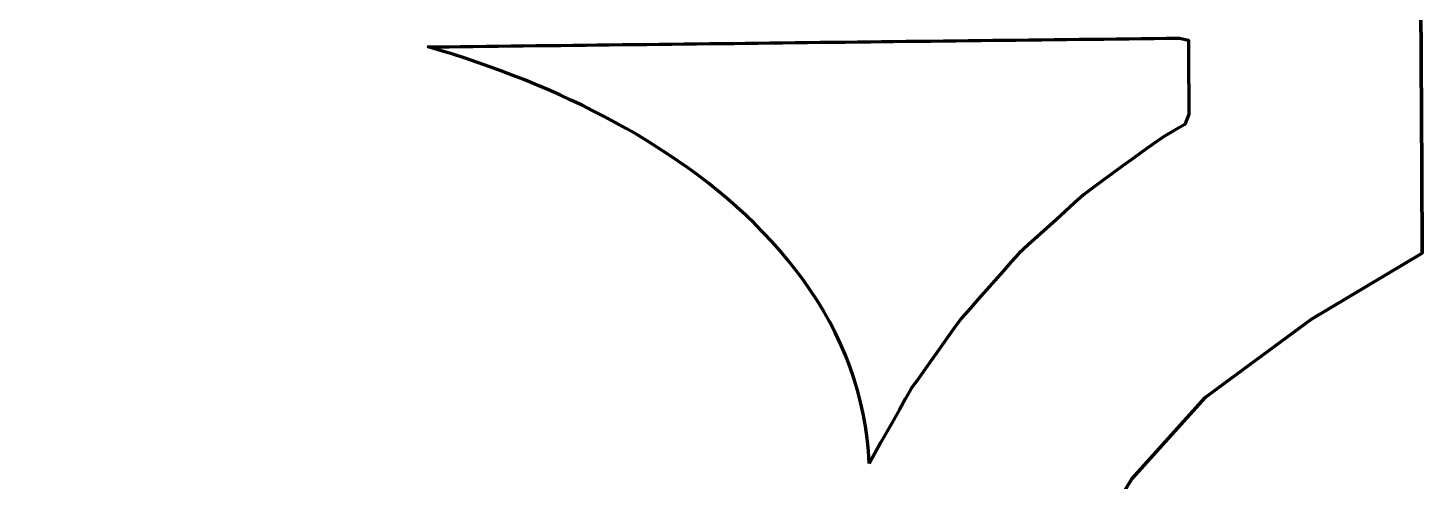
# Model space of a CAD drawing. Header units: millimetres. Extents: x -909 to -680, y 276 to 431.
# Drawn here: x -857.02 to -839.92, y 409.98 to 415.54 of the extents above; entities that cross this region are included whole.
import ezdxf

# ---------------------------------------------------------------- set-up
doc = ezdxf.new("R2010")
doc.units = ezdxf.units.MM
doc.header["$MEASUREMENT"] = 0
doc.layers.add('Camada 1', color=7, linetype='Continuous')

msp = doc.modelspace()

# ---------------------------------------------------------------- linework, layer by layer
at = {"layer": 'Camada 1', "lineweight": 100}
for points, knots in [([(-860.0882, 418.241), (-860.0882, 418.241), (-860.0882, 418.2694), (-860.0882, 418.2694), (-860.0882, 418.2694), (-860.0882, 418.2694), (-860.0882, 421.0889), (-860.0882, 421.0889), (-860.0882, 421.0889), (-860.0882, 421.0889), (-860.0882, 418.2694), (-860.0882, 418.2694), (-860.0882, 418.2694), (-860.0882, 418.2694), (-841.1801, 418.2854), (-841.1801, 418.2854), (-841.1801, 418.2854), (-841.1801, 418.2854), (-839.9525, 417.8602), (-839.9525, 417.8602), (-839.9525, 417.8602), (-839.9525, 417.8602), (-839.9459, 416.502), (-839.9459, 416.502), (-839.9459, 416.502), (-839.9459, 416.502), (-839.9369, 415.1446), (-839.9369, 415.1446), (-839.9369, 415.1446), (-839.9369, 415.1446), (-839.928, 413.7865), (-839.928, 413.7865), (-839.928, 413.7865), (-839.928, 413.7865), (-839.925, 412.7791), (-839.925, 412.7791), (-839.925, 412.7791), (-839.925, 412.7791), (-841.2794, 411.9704), (-841.2794, 411.9704), (-841.2794, 411.9704), (-841.2794, 411.9704), (-842.5832, 411.0109), (-842.5832, 411.0109), (-842.5832, 411.0109), (-842.5832, 411.0109), (-843.4858, 410.0106), (-843.4858, 410.0106), (-843.4858, 410.0106), (-843.4858, 410.0106), (-844.1761, 408.8761), (-844.1761, 408.8761), (-844.1761, 408.8761), (-844.1761, 408.8761), (-844.6762, 407.6137), (-844.6762, 407.6137), (-844.6762, 407.6137), (-844.6762, 407.6137), (-845.0014, 406.2925), (-845.0014, 406.2925), (-845.0014, 406.2925), (-845.0014, 406.2925), (-845.1942, 404.9511), (-845.1942, 404.9511), (-845.1942, 404.9511), (-845.1942, 404.9511), (-845.3015, 403.588), (-845.3015, 403.588), (-845.3015, 403.588), (-845.3015, 403.588), (-845.3623, 402.2187), (-845.3623, 402.2187), (-845.3623, 402.2187), (-845.3623, 402.2187), (-845.4162, 400.8738), (-845.4162, 400.8738), (-845.4162, 400.8738), (-845.4162, 400.8738), (-845.5121, 399.4846), (-845.5121, 399.4846), (-845.5121, 399.4846), (-845.5121, 399.4846), (-845.6973, 398.1667), (-845.6973, 398.1667), (-845.6973, 398.1667), (-845.6973, 398.1667), (-846.0697, 396.8343), (-846.0697, 396.8343), (-846.0697, 396.8343), (-846.0697, 396.8343), (-846.6954, 395.6629), (-846.6954, 395.6629), (-846.6954, 395.6629), (-846.6954, 395.6629), (-847.6245, 394.7298), (-847.6245, 394.7298), (-847.6245, 394.7298), (-847.6245, 394.7298), (-849.2903, 393.9377), (-849.2903, 393.9377), (-849.2903, 393.9377), (-849.2903, 393.9377), (-849.789, 393.813), (-849.789, 393.813), (-849.789, 393.813), (-849.789, 393.813), (-848.141, 393.2239), (-848.141, 393.2239), (-848.141, 393.2239), (-848.141, 393.2239), (-847.0129, 392.351), (-847.0129, 392.351), (-847.0129, 392.351), (-847.0129, 392.351), (-846.2689, 391.2508), (-846.2689, 391.2508), (-846.2689, 391.2508), (-846.2689, 391.2508), (-845.8168, 389.9919), (-845.8168, 389.9919), (-845.8168, 389.9919), (-845.8168, 389.9919), (-845.5673, 388.638), (-845.5673, 388.638), (-845.5673, 388.638), (-845.5673, 388.638), (-845.4459, 387.2968), (-845.4459, 387.2968), (-845.4459, 387.2968), (-845.4459, 387.2968), (-845.3812, 385.9144), (-845.3812, 385.9144), (-845.3812, 385.9144), (-845.3812, 385.9144), (-845.328, 384.5615), (-845.328, 384.5615), (-845.328, 384.5615), (-845.328, 384.5615), (-845.2432, 383.1981), (-845.2432, 383.1981), (-845.2432, 383.1981), (-845.2432, 383.1981), (-845.0869, 381.8383), (-845.0869, 381.8383), (-845.0869, 381.8383), (-845.0869, 381.8383), (-844.8192, 380.5132), (-844.8192, 380.5132), (-844.8192, 380.5132), (-844.8192, 380.5132), (-844.392, 379.2266), (-844.392, 379.2266), (-844.392, 379.2266), (-844.392, 379.2266), (-843.7641, 378.019), (-843.7641, 378.019), (-843.7641, 378.019), (-843.7641, 378.019), (-842.9571, 376.9843), (-842.9571, 376.9843), (-842.9571, 376.9843), (-842.9571, 376.9843), (-841.94, 376.09), (-841.94, 376.09), (-841.94, 376.09), (-841.94, 376.09), (-840.1654, 375.094), (-840.1654, 375.094), (-840.1654, 375.094), (-840.1654, 375.094), (-839.9263, 374.2965), (-839.9263, 374.2965), (-839.9263, 374.2965), (-839.9263, 374.2965), (-839.9335, 372.9378), (-839.9335, 372.9378), (-839.9335, 372.9378), (-839.9335, 372.9378), (-839.9433, 371.5802), (-839.9433, 371.5802), (-839.9433, 371.5802), (-839.9433, 371.5802), (-839.951, 370.223), (-839.951, 370.223), (-839.951, 370.223), (-839.951, 370.223), (-840.1398, 369.33), (-840.1398, 369.33), (-840.1398, 369.33), (-840.1398, 369.33), (-841.9659, 369.3487), (-841.9659, 369.3487), (-841.9659, 369.3487), (-841.9659, 369.3487), (-843.3238, 369.3598), (-843.3238, 369.3598), (-843.3238, 369.3598), (-843.3238, 369.3598), (-844.6808, 369.3693), (-844.6808, 369.3693), (-844.6808, 369.3693), (-844.6808, 369.3693), (-846.0381, 369.3765), (-846.0381, 369.3765), (-846.0381, 369.3765), (-846.0381, 369.3765), (-847.3952, 369.3818), (-847.3952, 369.3818), (-847.3952, 369.3818), (-847.3952, 369.3818), (-848.7522, 369.3857), (-848.7522, 369.3857), (-848.7522, 369.3857), (-848.7522, 369.3857), (-850.1096, 369.3875), (-850.1096, 369.3875), (-850.1096, 369.3875), (-850.1096, 369.3875), (-851.4669, 369.3884), (-851.4669, 369.3884), (-851.4669, 369.3884), (-851.4669, 369.3884), (-852.8242, 369.3875), (-852.8242, 369.3875), (-852.8242, 369.3875), (-852.8242, 369.3875), (-854.1814, 369.3852), (-854.1814, 369.3852), (-854.1814, 369.3852), (-854.1814, 369.3852), (-855.5386, 369.3822), (-855.5386, 369.3822), (-855.5386, 369.3822), (-855.5386, 369.3822), (-856.8956, 369.378), (-856.8956, 369.378), (-856.8956, 369.378), (-856.8956, 369.378), (-858.2531, 369.3731), (-858.2531, 369.3731), (-858.2531, 369.3731), (-858.2531, 369.3731), (-860.0882, 369.3646), (-860.0882, 369.3646), (-860.0882, 369.3646), (-860.0882, 369.3646), (-860.0882, 369.3236), (-860.0882, 369.3236), (-860.0882, 369.3236), (-860.0882, 369.3236), (-860.0882, 368.4267), (-860.0882, 368.4267), (-860.0882, 368.4267), (-860.0882, 368.4267), (-860.0882, 366.5472), (-860.0882, 366.5472), (-860.0882, 366.5472), (-860.0882, 366.5472), (-862.2526, 366.5472), (-862.2526, 366.5472), (-862.2526, 366.5472), (-862.2526, 366.5472), (-863.6302, 366.5472), (-863.6302, 366.5472), (-863.6302, 366.5472), (-863.6302, 366.5472), (-865.0127, 366.5472), (-865.0127, 366.5472), (-865.0127, 366.5472), (-865.0127, 366.5472), (-866.3732, 366.5472), (-866.3732, 366.5472), (-866.3732, 366.5472), (-866.3732, 366.5472), (-867.7328, 366.5472), (-867.7328, 366.5472), (-867.7328, 366.5472), (-867.7328, 366.5472), (-869.5874, 366.5472), (-869.5874, 366.5472), (-869.5874, 366.5472), (-869.5874, 366.5472), (-867.7328, 366.5472), (-867.7328, 366.5472), (-867.7328, 366.5472), (-867.7328, 366.5472), (-866.3732, 366.5472), (-866.3732, 366.5472), (-866.3732, 366.5472), (-866.3732, 366.5472), (-865.0127, 366.5472), (-865.0127, 366.5472), (-865.0127, 366.5472), (-865.0127, 366.5472), (-863.6302, 366.5472), (-863.6302, 366.5472), (-863.6302, 366.5472), (-863.6302, 366.5472), (-862.2526, 366.5472), (-862.2526, 366.5472), (-862.2526, 366.5472), (-862.2526, 366.5472), (-860.0882, 366.5472), (-860.0882, 366.5472), (-860.0882, 366.5472), (-860.0882, 366.5472), (-860.0882, 368.4267), (-860.0882, 368.4267), (-860.0882, 368.4267), (-860.0882, 368.4267), (-860.0882, 369.3236), (-860.0882, 369.3236), (-860.0882, 369.3236), (-860.0882, 369.3236), (-860.0882, 369.3646), (-860.0882, 369.3646), (-860.0882, 369.3646), (-860.0882, 369.3646), (-858.2531, 369.3731), (-858.2531, 369.3731), (-858.2531, 369.3731), (-858.2531, 369.3731), (-856.8956, 369.378), (-856.8956, 369.378), (-856.8956, 369.378), (-856.8956, 369.378), (-855.5386, 369.3822), (-855.5386, 369.3822), (-855.5386, 369.3822), (-855.5386, 369.3822), (-854.1814, 369.3852), (-854.1814, 369.3852), (-854.1814, 369.3852), (-854.1814, 369.3852), (-852.8242, 369.3875), (-852.8242, 369.3875), (-852.8242, 369.3875), (-852.8242, 369.3875), (-851.4669, 369.3884), (-851.4669, 369.3884), (-851.4669, 369.3884), (-851.4669, 369.3884), (-850.1096, 369.3875), (-850.1096, 369.3875), (-850.1096, 369.3875), (-850.1096, 369.3875), (-848.7522, 369.3857), (-848.7522, 369.3857), (-848.7522, 369.3857), (-848.7522, 369.3857), (-847.3952, 369.3818), (-847.3952, 369.3818), (-847.3952, 369.3818), (-847.3952, 369.3818), (-846.0381, 369.3765), (-846.0381, 369.3765), (-846.0381, 369.3765), (-846.0381, 369.3765), (-844.6808, 369.3693), (-844.6808, 369.3693), (-844.6808, 369.3693), (-844.6808, 369.3693), (-843.3238, 369.3598), (-843.3238, 369.3598), (-843.3238, 369.3598), (-843.3238, 369.3598), (-841.9659, 369.3487), (-841.9659, 369.3487), (-841.9659, 369.3487), (-841.9659, 369.3487), (-840.1398, 369.33), (-840.1398, 369.33), (-840.1398, 369.33), (-840.1398, 369.33), (-839.951, 370.223), (-839.951, 370.223), (-839.951, 370.223), (-839.951, 370.223), (-839.9433, 371.5802), (-839.9433, 371.5802), (-839.9433, 371.5802), (-839.9433, 371.5802), (-839.9335, 372.9378), (-839.9335, 372.9378), (-839.9335, 372.9378), (-839.9335, 372.9378), (-839.9263, 374.2965), (-839.9263, 374.2965), (-839.9263, 374.2965), (-839.9263, 374.2965), (-840.1654, 375.094), (-840.1654, 375.094), (-840.1654, 375.094), (-840.1654, 375.094), (-841.94, 376.09), (-841.94, 376.09), (-841.94, 376.09), (-841.94, 376.09), (-842.9571, 376.9843), (-842.9571, 376.9843), (-842.9571, 376.9843), (-842.9571, 376.9843), (-843.7641, 378.019), (-843.7641, 378.019), (-843.7641, 378.019), (-843.7641, 378.019), (-844.392, 379.2266), (-844.392, 379.2266), (-844.392, 379.2266), (-844.392, 379.2266), (-844.8192, 380.5132), (-844.8192, 380.5132), (-844.8192, 380.5132), (-844.8192, 380.5132), (-845.0869, 381.8383), (-845.0869, 381.8383), (-845.0869, 381.8383), (-845.0869, 381.8383), (-845.2432, 383.1981), (-845.2432, 383.1981), (-845.2432, 383.1981), (-845.2432, 383.1981), (-845.328, 384.5615), (-845.328, 384.5615), (-845.328, 384.5615), (-845.328, 384.5615), (-845.3812, 385.9144), (-845.3812, 385.9144), (-845.3812, 385.9144), (-845.3812, 385.9144), (-845.4459, 387.2968), (-845.4459, 387.2968), (-845.4459, 387.2968), (-845.4459, 387.2968), (-845.5673, 388.638), (-845.5673, 388.638), (-845.5673, 388.638), (-845.5673, 388.638), (-845.8168, 389.9919), (-845.8168, 389.9919), (-845.8168, 389.9919), (-845.8168, 389.9919), (-846.2689, 391.2508), (-846.2689, 391.2508), (-846.2689, 391.2508), (-846.2689, 391.2508), (-847.0129, 392.351), (-847.0129, 392.351), (-847.0129, 392.351), (-847.0129, 392.351), (-848.141, 393.2239), (-848.141, 393.2239), (-848.141, 393.2239), (-848.141, 393.2239), (-849.789, 393.813), (-849.789, 393.813), (-849.789, 393.813), (-849.789, 393.813), (-849.2903, 393.9377), (-849.2903, 393.9377), (-849.2903, 393.9377), (-849.2903, 393.9377), (-847.6245, 394.7298), (-847.6245, 394.7298), (-847.6245, 394.7298), (-847.6245, 394.7298), (-846.6954, 395.6629), (-846.6954, 395.6629), (-846.6954, 395.6629), (-846.6954, 395.6629), (-846.0697, 396.8343), (-846.0697, 396.8343), (-846.0697, 396.8343), (-846.0697, 396.8343), (-845.6973, 398.1667), (-845.6973, 398.1667), (-845.6973, 398.1667), (-845.6973, 398.1667), (-845.5121, 399.4846), (-845.5121, 399.4846), (-845.5121, 399.4846), (-845.5121, 399.4846), (-845.4162, 400.8738), (-845.4162, 400.8738), (-845.4162, 400.8738), (-845.4162, 400.8738), (-845.3623, 402.2187), (-845.3623, 402.2187), (-845.3623, 402.2187), (-845.3623, 402.2187), (-845.3015, 403.588), (-845.3015, 403.588), (-845.3015, 403.588), (-845.3015, 403.588), (-845.1942, 404.9511), (-845.1942, 404.9511), (-845.1942, 404.9511), (-845.1942, 404.9511), (-845.0014, 406.2925), (-845.0014, 406.2925), (-845.0014, 406.2925), (-845.0014, 406.2925), (-844.6762, 407.6137), (-844.6762, 407.6137), (-844.6762, 407.6137), (-844.6762, 407.6137), (-844.1761, 408.8761), (-844.1761, 408.8761), (-844.1761, 408.8761), (-844.1761, 408.8761), (-843.4858, 410.0106), (-843.4858, 410.0106), (-843.4858, 410.0106), (-843.4858, 410.0106), (-842.5832, 411.0109), (-842.5832, 411.0109), (-842.5832, 411.0109), (-842.5832, 411.0109), (-841.2794, 411.9704), (-841.2794, 411.9704), (-841.2794, 411.9704), (-841.2794, 411.9704), (-839.925, 412.7791), (-839.925, 412.7791), (-839.925, 412.7791), (-839.925, 412.7791), (-839.928, 413.7865), (-839.928, 413.7865), (-839.928, 413.7865), (-839.928, 413.7865), (-839.9369, 415.1446), (-839.9369, 415.1446), (-839.9369, 415.1446), (-839.9369, 415.1446), (-839.9459, 416.502), (-839.9459, 416.502), (-839.9459, 416.502), (-839.9459, 416.502), (-839.9525, 417.8602), (-839.9525, 417.8602), (-839.9525, 417.8602), (-839.9525, 417.8602), (-841.1801, 418.2854), (-841.1801, 418.2854), (-841.1801, 418.2854), (-841.1801, 418.2854), (-860.0882, 418.2694), (-860.0882, 418.2694)], [0, 0, 0, 0, 0.0072464, 0.0072464, 0.0072464, 0.0072464, 0.0144928, 0.0144928, 0.0144928, 0.0144928, 0.0217391, 0.0217391, 0.0217391, 0.0217391, 0.0289855, 0.0289855, 0.0289855, 0.0289855, 0.0362319, 0.0362319, 0.0362319, 0.0362319, 0.0434783, 0.0434783, 0.0434783, 0.0434783, 0.0507246, 0.0507246, 0.0507246, 0.0507246, 0.057971, 0.057971, 0.057971, 0.057971, 0.0652174, 0.0652174, 0.0652174, 0.0652174, 0.0724638, 0.0724638, 0.0724638, 0.0724638, 0.0797101, 0.0797101, 0.0797101, 0.0797101, 0.0869565, 0.0869565, 0.0869565, 0.0869565, 0.0942029, 0.0942029, 0.0942029, 0.0942029, 0.1014493, 0.1014493, 0.1014493, 0.1014493, 0.1086957, 0.1086957, 0.1086957, 0.1086957, 0.115942, 0.115942, 0.115942, 0.115942, 0.1231884, 0.1231884, 0.1231884, 0.1231884, 0.1304348, 0.1304348, 0.1304348, 0.1304348, 0.1376812, 0.1376812, 0.1376812, 0.1376812, 0.1449275, 0.1449275, 0.1449275, 0.1449275, 0.1521739, 0.1521739, 0.1521739, 0.1521739, 0.1594203, 0.1594203, 0.1594203, 0.1594203, 0.1666667, 0.1666667, 0.1666667, 0.1666667, 0.173913, 0.173913, 0.173913, 0.173913, 0.1811594, 0.1811594, 0.1811594, 0.1811594, 0.1884058, 0.1884058, 0.1884058, 0.1884058, 0.1956522, 0.1956522, 0.1956522, 0.1956522, 0.2028986, 0.2028986, 0.2028986, 0.2028986, 0.2101449, 0.2101449, 0.2101449, 0.2101449, 0.2173913, 0.2173913, 0.2173913, 0.2173913, 0.2246377, 0.2246377, 0.2246377, 0.2246377, 0.2318841, 0.2318841, 0.2318841, 0.2318841, 0.2391304, 0.2391304, 0.2391304, 0.2391304, 0.2463768, 0.2463768, 0.2463768, 0.2463768, 0.2536232, 0.2536232, 0.2536232, 0.2536232, 0.2608696, 0.2608696, 0.2608696, 0.2608696, 0.2681159, 0.2681159, 0.2681159, 0.2681159, 0.2753623, 0.2753623, 0.2753623, 0.2753623, 0.2826087, 0.2826087, 0.2826087, 0.2826087, 0.2898551, 0.2898551, 0.2898551, 0.2898551, 0.2971014, 0.2971014, 0.2971014, 0.2971014, 0.3043478, 0.3043478, 0.3043478, 0.3043478, 0.3115942, 0.3115942, 0.3115942, 0.3115942, 0.3188406, 0.3188406, 0.3188406, 0.3188406, 0.326087, 0.326087, 0.326087, 0.326087, 0.3333333, 0.3333333, 0.3333333, 0.3333333, 0.3405797, 0.3405797, 0.3405797, 0.3405797, 0.3478261, 0.3478261, 0.3478261, 0.3478261, 0.3550725, 0.3550725, 0.3550725, 0.3550725, 0.3623188, 0.3623188, 0.3623188, 0.3623188, 0.3695652, 0.3695652, 0.3695652, 0.3695652, 0.3768116, 0.3768116, 0.3768116, 0.3768116, 0.384058, 0.384058, 0.384058, 0.384058, 0.3913043, 0.3913043, 0.3913043, 0.3913043, 0.3985507, 0.3985507, 0.3985507, 0.3985507, 0.4057971, 0.4057971, 0.4057971, 0.4057971, 0.4130435, 0.4130435, 0.4130435, 0.4130435, 0.4202899, 0.4202899, 0.4202899, 0.4202899, 0.4275362, 0.4275362, 0.4275362, 0.4275362, 0.4347826, 0.4347826, 0.4347826, 0.4347826, 0.442029, 0.442029, 0.442029, 0.442029, 0.4492754, 0.4492754, 0.4492754, 0.4492754, 0.4565217, 0.4565217, 0.4565217, 0.4565217, 0.4637681, 0.4637681, 0.4637681, 0.4637681, 0.4710145, 0.4710145, 0.4710145, 0.4710145, 0.4782609, 0.4782609, 0.4782609, 0.4782609, 0.4855072, 0.4855072, 0.4855072, 0.4855072, 0.4927536, 0.4927536, 0.4927536, 0.4927536, 0.5, 0.5, 0.5, 0.5, 0.5072464, 0.5072464, 0.5072464, 0.5072464, 0.5144928, 0.5144928, 0.5144928, 0.5144928, 0.5217391, 0.5217391, 0.5217391, 0.5217391, 0.5289855, 0.5289855, 0.5289855, 0.5289855, 0.5362319, 0.5362319, 0.5362319, 0.5362319, 0.5434783, 0.5434783, 0.5434783, 0.5434783, 0.5507246, 0.5507246, 0.5507246, 0.5507246, 0.557971, 0.557971, 0.557971, 0.557971, 0.5652174, 0.5652174, 0.5652174, 0.5652174, 0.5724638, 0.5724638, 0.5724638, 0.5724638, 0.5797101, 0.5797101, 0.5797101, 0.5797101, 0.5869565, 0.5869565, 0.5869565, 0.5869565, 0.5942029, 0.5942029, 0.5942029, 0.5942029, 0.6014493, 0.6014493, 0.6014493, 0.6014493, 0.6086957, 0.6086957, 0.6086957, 0.6086957, 0.615942, 0.615942, 0.615942, 0.615942, 0.6231884, 0.6231884, 0.6231884, 0.6231884, 0.6304348, 0.6304348, 0.6304348, 0.6304348, 0.6376812, 0.6376812, 0.6376812, 0.6376812, 0.6449275, 0.6449275, 0.6449275, 0.6449275, 0.6521739, 0.6521739, 0.6521739, 0.6521739, 0.6594203, 0.6594203, 0.6594203, 0.6594203, 0.6666667, 0.6666667, 0.6666667, 0.6666667, 0.673913, 0.673913, 0.673913, 0.673913, 0.6811594, 0.6811594, 0.6811594, 0.6811594, 0.6884058, 0.6884058, 0.6884058, 0.6884058, 0.6956522, 0.6956522, 0.6956522, 0.6956522, 0.7028986, 0.7028986, 0.7028986, 0.7028986, 0.7101449, 0.7101449, 0.7101449, 0.7101449, 0.7173913, 0.7173913, 0.7173913, 0.7173913, 0.7246377, 0.7246377, 0.7246377, 0.7246377, 0.7318841, 0.7318841, 0.7318841, 0.7318841, 0.7391304, 0.7391304, 0.7391304, 0.7391304, 0.7463768, 0.7463768, 0.7463768, 0.7463768, 0.7536232, 0.7536232, 0.7536232, 0.7536232, 0.7608696, 0.7608696, 0.7608696, 0.7608696, 0.7681159, 0.7681159, 0.7681159, 0.7681159, 0.7753623, 0.7753623, 0.7753623, 0.7753623, 0.7826087, 0.7826087, 0.7826087, 0.7826087, 0.7898551, 0.7898551, 0.7898551, 0.7898551, 0.7971014, 0.7971014, 0.7971014, 0.7971014, 0.8043478, 0.8043478, 0.8043478, 0.8043478, 0.8115942, 0.8115942, 0.8115942, 0.8115942, 0.8188406, 0.8188406, 0.8188406, 0.8188406, 0.826087, 0.826087, 0.826087, 0.826087, 0.8333333, 0.8333333, 0.8333333, 0.8333333, 0.8405797, 0.8405797, 0.8405797, 0.8405797, 0.8478261, 0.8478261, 0.8478261, 0.8478261, 0.8550725, 0.8550725, 0.8550725, 0.8550725, 0.8623188, 0.8623188, 0.8623188, 0.8623188, 0.8695652, 0.8695652, 0.8695652, 0.8695652, 0.8768116, 0.8768116, 0.8768116, 0.8768116, 0.884058, 0.884058, 0.884058, 0.884058, 0.8913043, 0.8913043, 0.8913043, 0.8913043, 0.8985507, 0.8985507, 0.8985507, 0.8985507, 0.9057971, 0.9057971, 0.9057971, 0.9057971, 0.9130435, 0.9130435, 0.9130435, 0.9130435, 0.9202899, 0.9202899, 0.9202899, 0.9202899, 0.9275362, 0.9275362, 0.9275362, 0.9275362, 0.9347826, 0.9347826, 0.9347826, 0.9347826, 0.942029, 0.942029, 0.942029, 0.942029, 0.9492754, 0.9492754, 0.9492754, 0.9492754, 0.9565217, 0.9565217, 0.9565217, 0.9565217, 0.9637681, 0.9637681, 0.9637681, 0.9637681, 0.9710145, 0.9710145, 0.9710145, 0.9710145, 0.9782609, 0.9782609, 0.9782609, 0.9782609, 0.9855072, 0.9855072, 0.9855072, 0.9855072, 1, 1, 1, 1]), ([(-846.704, 410.2016), (-846.704, 410.2016), (-846.6356, 410.3285), (-846.6356, 410.3285), (-846.6356, 410.3285), (-846.6356, 410.3285), (-846.5595, 410.4632), (-846.5595, 410.4632), (-846.5595, 410.4632), (-846.5595, 410.4632), (-846.4835, 410.597), (-846.4835, 410.597), (-846.4835, 410.597), (-846.4835, 410.597), (-846.4075, 410.7313), (-846.4075, 410.7313), (-846.4075, 410.7313), (-846.4075, 410.7313), (-846.3325, 410.8632), (-846.3325, 410.8632), (-846.3325, 410.8632), (-846.3325, 410.8632), (-846.2576, 410.9957), (-846.2576, 410.9957), (-846.2576, 410.9957), (-846.2576, 410.9957), (-846.188, 411.1177), (-846.188, 411.1177), (-846.188, 411.1177), (-846.188, 411.1177), (-846.0967, 411.2459), (-846.0967, 411.2459), (-846.0967, 411.2459), (-846.0967, 411.2459), (-846.0089, 411.3694), (-846.0089, 411.3694), (-846.0089, 411.3694), (-846.0089, 411.3694), (-845.9206, 411.4943), (-845.9206, 411.4943), (-845.9206, 411.4943), (-845.9206, 411.4943), (-845.8311, 411.6202), (-845.8311, 411.6202), (-845.8311, 411.6202), (-845.8311, 411.6202), (-845.7427, 411.7449), (-845.7427, 411.7449), (-845.7427, 411.7449), (-845.7427, 411.7449), (-845.6535, 411.87), (-845.6535, 411.87), (-845.6535, 411.87), (-845.6535, 411.87), (-845.5733, 411.9792), (-845.5733, 411.9792), (-845.5733, 411.9792), (-845.5733, 411.9792), (-845.4672, 412.0991), (-845.4672, 412.0991), (-845.4672, 412.0991), (-845.4672, 412.0991), (-845.3676, 412.212), (-845.3676, 412.212), (-845.3676, 412.212), (-845.3676, 412.212), (-845.266, 412.3264), (-845.266, 412.3264), (-845.266, 412.3264), (-845.266, 412.3264), (-845.1637, 412.442), (-845.1637, 412.442), (-845.1637, 412.442), (-845.1637, 412.442), (-845.063, 412.5558), (-845.063, 412.5558), (-845.063, 412.5558), (-845.063, 412.5558), (-844.9629, 412.6691), (-844.9629, 412.6691), (-844.9629, 412.6691), (-844.9629, 412.6691), (-844.8682, 412.774), (-844.8682, 412.774), (-844.8682, 412.774), (-844.8682, 412.774), (-844.7545, 412.8776), (-844.7545, 412.8776), (-844.7545, 412.8776), (-844.7545, 412.8776), (-844.6407, 412.9807), (-844.6407, 412.9807), (-844.6407, 412.9807), (-844.6407, 412.9807), (-844.5263, 413.084), (-844.5263, 413.084), (-844.5263, 413.084), (-844.5263, 413.084), (-844.413, 413.1871), (-844.413, 413.1871), (-844.413, 413.1871), (-844.413, 413.1871), (-844.3003, 413.289), (-844.3003, 413.289), (-844.3003, 413.289), (-844.3003, 413.289), (-844.1859, 413.393), (-844.1859, 413.393), (-844.1859, 413.393), (-844.1859, 413.393), (-844.0767, 413.4921), (-844.0767, 413.4921), (-844.0767, 413.4921), (-844.0767, 413.4921), (-843.9619, 413.5793), (-843.9619, 413.5793), (-843.9619, 413.5793), (-843.9619, 413.5793), (-843.8367, 413.6702), (-843.8367, 413.6702), (-843.8367, 413.6702), (-843.8367, 413.6702), (-843.7112, 413.7611), (-843.7112, 413.7611), (-843.7112, 413.7611), (-843.7112, 413.7611), (-843.5889, 413.8501), (-843.5889, 413.8501), (-843.5889, 413.8501), (-843.5889, 413.8501), (-843.4642, 413.9409), (-843.4642, 413.9409), (-843.4642, 413.9409), (-843.4642, 413.9409), (-843.34, 414.0307), (-843.34, 414.0307), (-843.34, 414.0307), (-843.34, 414.0307), (-843.2161, 414.1208), (-843.2161, 414.1208), (-843.2161, 414.1208), (-843.2161, 414.1208), (-843.0977, 414.2019), (-843.0977, 414.2019), (-843.0977, 414.2019), (-843.0977, 414.2019), (-842.9649, 414.2782), (-842.9649, 414.2782), (-842.9649, 414.2782), (-842.9649, 414.2782), (-842.8323, 414.3551), (-842.8323, 414.3551), (-842.8323, 414.3551), (-842.8323, 414.3551), (-842.7844, 414.4772), (-842.7844, 414.4772), (-842.7844, 414.4772), (-842.7844, 414.4772), (-842.7855, 414.6285), (-842.7855, 414.6285), (-842.7855, 414.6285), (-842.7855, 414.6285), (-842.7867, 414.7796), (-842.7867, 414.7796), (-842.7867, 414.7796), (-842.7867, 414.7796), (-842.7875, 414.9306), (-842.7875, 414.9306), (-842.7875, 414.9306), (-842.7875, 414.9306), (-842.7887, 415.0827), (-842.7887, 415.0827), (-842.7887, 415.0827), (-842.7887, 415.0827), (-842.7897, 415.2355), (-842.7897, 415.2355), (-842.7897, 415.2355), (-842.7897, 415.2355), (-842.7908, 415.3866), (-842.7908, 415.3866), (-842.7908, 415.3866), (-842.7908, 415.3866), (-842.8986, 415.4116), (-842.8986, 415.4116), (-842.8986, 415.4116), (-842.8986, 415.4116), (-843.0635, 415.4097), (-843.0635, 415.4097), (-843.0635, 415.4097), (-843.0635, 415.4097), (-843.2081, 415.4079), (-843.2081, 415.4079), (-843.2081, 415.4079), (-843.2081, 415.4079), (-843.3704, 415.4059), (-843.3704, 415.4059), (-843.3704, 415.4059), (-843.3704, 415.4059), (-843.5169, 415.4045), (-843.5169, 415.4045), (-843.5169, 415.4045), (-843.5169, 415.4045), (-843.671, 415.4025), (-843.671, 415.4025), (-843.671, 415.4025), (-843.671, 415.4025), (-843.8257, 415.4006), (-843.8257, 415.4006), (-843.8257, 415.4006), (-843.8257, 415.4006), (-843.9781, 415.399), (-843.9781, 415.399), (-843.9781, 415.399), (-843.9781, 415.399), (-844.1289, 415.3973), (-844.1289, 415.3973), (-844.1289, 415.3973), (-844.1289, 415.3973), (-844.286, 415.3953), (-844.286, 415.3953), (-844.286, 415.3953), (-844.286, 415.3953), (-844.438, 415.3939), (-844.438, 415.3939), (-844.438, 415.3939), (-844.438, 415.3939), (-844.5886, 415.3919), (-844.5886, 415.3919), (-844.5886, 415.3919), (-844.5886, 415.3919), (-844.7472, 415.39), (-844.7472, 415.39), (-844.7472, 415.39), (-844.7472, 415.39), (-844.9043, 415.388), (-844.9043, 415.388), (-844.9043, 415.388), (-844.9043, 415.388), (-845.0337, 415.3866), (-845.0337, 415.3866), (-845.0337, 415.3866), (-845.0337, 415.3866), (-845.1884, 415.385), (-845.1884, 415.385), (-845.1884, 415.385), (-845.1884, 415.385), (-845.3313, 415.3833), (-845.3313, 415.3833), (-845.3313, 415.3833), (-845.3313, 415.3833), (-845.4889, 415.3812), (-845.4889, 415.3812), (-845.4889, 415.3812), (-845.4889, 415.3812), (-845.6396, 415.3797), (-845.6396, 415.3797), (-845.6396, 415.3797), (-845.6396, 415.3797), (-845.7946, 415.3778), (-845.7946, 415.3778), (-845.7946, 415.3778), (-845.7946, 415.3778), (-845.9468, 415.3759), (-845.9468, 415.3759), (-845.9468, 415.3759), (-845.9468, 415.3759), (-846.0998, 415.3744), (-846.0998, 415.3744), (-846.0998, 415.3744), (-846.0998, 415.3744), (-846.2546, 415.3726), (-846.2546, 415.3726), (-846.2546, 415.3726), (-846.2546, 415.3726), (-846.4078, 415.3705), (-846.4078, 415.3705), (-846.4078, 415.3705), (-846.4078, 415.3705), (-846.5542, 415.369), (-846.5542, 415.369), (-846.5542, 415.369), (-846.5542, 415.369), (-846.6895, 415.3676), (-846.6895, 415.3676), (-846.6895, 415.3676), (-846.6895, 415.3676), (-846.8462, 415.3656), (-846.8462, 415.3656), (-846.8462, 415.3656), (-846.8462, 415.3656), (-846.9972, 415.3637), (-846.9972, 415.3637), (-846.9972, 415.3637), (-846.9972, 415.3637), (-847.1566, 415.3618), (-847.1566, 415.3618), (-847.1566, 415.3618), (-847.1566, 415.3618), (-847.3054, 415.3602), (-847.3054, 415.3602), (-847.3054, 415.3602), (-847.3054, 415.3602), (-847.4601, 415.3584), (-847.4601, 415.3584), (-847.4601, 415.3584), (-847.4601, 415.3584), (-847.6129, 415.3565), (-847.6129, 415.3565), (-847.6129, 415.3565), (-847.6129, 415.3565), (-847.7632, 415.3549), (-847.7632, 415.3549), (-847.7632, 415.3549), (-847.7632, 415.3549), (-847.9211, 415.3531), (-847.9211, 415.3531), (-847.9211, 415.3531), (-847.9211, 415.3531), (-848.0698, 415.3512), (-848.0698, 415.3512), (-848.0698, 415.3512), (-848.0698, 415.3512), (-848.2247, 415.3493), (-848.2247, 415.3493), (-848.2247, 415.3493), (-848.2247, 415.3493), (-848.3611, 415.3478), (-848.3611, 415.3478), (-848.3611, 415.3478), (-848.3611, 415.3478), (-848.5083, 415.3463), (-848.5083, 415.3463), (-848.5083, 415.3463), (-848.5083, 415.3463), (-848.6639, 415.3443), (-848.6639, 415.3443), (-848.6639, 415.3443), (-848.6639, 415.3443), (-848.8215, 415.3425), (-848.8215, 415.3425), (-848.8215, 415.3425), (-848.8215, 415.3425), (-848.9713, 415.3408), (-848.9713, 415.3408), (-848.9713, 415.3408), (-848.9713, 415.3408), (-849.1256, 415.339), (-849.1256, 415.339), (-849.1256, 415.339), (-849.1256, 415.339), (-849.2789, 415.3371), (-849.2789, 415.3371), (-849.2789, 415.3371), (-849.2789, 415.3371), (-849.4298, 415.3352), (-849.4298, 415.3352), (-849.4298, 415.3352), (-849.4298, 415.3352), (-849.587, 415.3333), (-849.587, 415.3333), (-849.587, 415.3333), (-849.587, 415.3333), (-849.7329, 415.3318), (-849.7329, 415.3318), (-849.7329, 415.3318), (-849.7329, 415.3318), (-849.8939, 415.3298), (-849.8939, 415.3298), (-849.8939, 415.3298), (-849.8939, 415.3298), (-850.04, 415.3284), (-850.04, 415.3284), (-850.04, 415.3284), (-850.04, 415.3284), (-850.173, 415.3264), (-850.173, 415.3264), (-850.173, 415.3264), (-850.173, 415.3264), (-850.3317, 415.325), (-850.3317, 415.325), (-850.3317, 415.325), (-850.3317, 415.325), (-850.485, 415.3231), (-850.485, 415.3231), (-850.485, 415.3231), (-850.485, 415.3231), (-850.6378, 415.3212), (-850.6378, 415.3212), (-850.6378, 415.3212), (-850.6378, 415.3212), (-850.7907, 415.3195), (-850.7907, 415.3195), (-850.7907, 415.3195), (-850.7907, 415.3195), (-850.9451, 415.3177), (-850.9451, 415.3177), (-850.9451, 415.3177), (-850.9451, 415.3177), (-851.0965, 415.3158), (-851.0965, 415.3158), (-851.0965, 415.3158), (-851.0965, 415.3158), (-851.2525, 415.314), (-851.2525, 415.314), (-851.2525, 415.314), (-851.2525, 415.314), (-851.4014, 415.3125), (-851.4014, 415.3125), (-851.4014, 415.3125), (-851.4014, 415.3125), (-851.5611, 415.3105), (-851.5611, 415.3105), (-851.5611, 415.3105), (-851.5611, 415.3105), (-851.7143, 415.3086), (-851.7143, 415.3086), (-851.7143, 415.3086), (-851.7143, 415.3086), (-851.8518, 415.307), (-851.8518, 415.307), (-851.8518, 415.307), (-851.8518, 415.307), (-852.0051, 415.3052), (-852.0051, 415.3052), (-852.0051, 415.3052), (-852.0051, 415.3052), (-852.1092, 415.304), (-852.1092, 415.304), (-852.1092, 415.304), (-852.1092, 415.304), (-851.9628, 415.2611), (-851.9628, 415.2611), (-851.9628, 415.2611), (-851.9628, 415.2611), (-851.8092, 415.2138), (-851.8092, 415.2138), (-851.8092, 415.2138), (-851.8092, 415.2138), (-851.657, 415.1648), (-851.657, 415.1648), (-851.657, 415.1648), (-851.657, 415.1648), (-851.5056, 415.1142), (-851.5056, 415.1142), (-851.5056, 415.1142), (-851.5056, 415.1142), (-851.3558, 415.0618), (-851.3558, 415.0618), (-851.3558, 415.0618), (-851.3558, 415.0618), (-851.2071, 415.0073), (-851.2071, 415.0073), (-851.2071, 415.0073), (-851.2071, 415.0073), (-851.0603, 414.9518), (-851.0603, 414.9518), (-851.0603, 414.9518), (-851.0603, 414.9518), (-850.9175, 414.8951), (-850.9175, 414.8951), (-850.9175, 414.8951), (-850.9175, 414.8951), (-850.7759, 414.837), (-850.7759, 414.837), (-850.7759, 414.837), (-850.7759, 414.837), (-850.6356, 414.7774), (-850.6356, 414.7774), (-850.6356, 414.7774), (-850.6356, 414.7774), (-850.4972, 414.716), (-850.4972, 414.716), (-850.4972, 414.716), (-850.4972, 414.716), (-850.3602, 414.6529), (-850.3602, 414.6529), (-850.3602, 414.6529), (-850.3602, 414.6529), (-850.2247, 414.5886), (-850.2247, 414.5886), (-850.2247, 414.5886), (-850.2247, 414.5886), (-850.0913, 414.522), (-850.0913, 414.522), (-850.0913, 414.522), (-850.0913, 414.522), (-849.9544, 414.4517), (-849.9544, 414.4517), (-849.9544, 414.4517), (-849.9544, 414.4517), (-849.819, 414.3795), (-849.819, 414.3795), (-849.819, 414.3795), (-849.819, 414.3795), (-849.6855, 414.3053), (-849.6855, 414.3053), (-849.6855, 414.3053), (-849.6855, 414.3053), (-849.5543, 414.2296), (-849.5543, 414.2296), (-849.5543, 414.2296), (-849.5543, 414.2296), (-849.425, 414.152), (-849.425, 414.152), (-849.425, 414.152), (-849.425, 414.152), (-849.2979, 414.0725), (-849.2979, 414.0725), (-849.2979, 414.0725), (-849.2979, 414.0725), (-849.1731, 413.9919), (-849.1731, 413.9919), (-849.1731, 413.9919), (-849.1731, 413.9919), (-849.0453, 413.9055), (-849.0453, 413.9055), (-849.0453, 413.9055), (-849.0453, 413.9055), (-848.9195, 413.817), (-848.9195, 413.817), (-848.9195, 413.817), (-848.9195, 413.817), (-848.7963, 413.7268), (-848.7963, 413.7268), (-848.7963, 413.7268), (-848.7963, 413.7268), (-848.6761, 413.6348), (-848.6761, 413.6348), (-848.6761, 413.6348), (-848.6761, 413.6348), (-848.5589, 413.5408), (-848.5589, 413.5408), (-848.5589, 413.5408), (-848.5589, 413.5408), (-848.4441, 413.4453), (-848.4441, 413.4453), (-848.4441, 413.4453), (-848.4441, 413.4453), (-848.3312, 413.3464), (-848.3312, 413.3464), (-848.3312, 413.3464), (-848.3312, 413.3464), (-848.217, 413.2423), (-848.217, 413.2423), (-848.217, 413.2423), (-848.217, 413.2423), (-848.1066, 413.1361), (-848.1066, 413.1361), (-848.1066, 413.1361), (-848.1066, 413.1361), (-848, 413.0282), (-848, 413.0282), (-848, 413.0282), (-848, 413.0282), (-847.8964, 412.9184), (-847.8964, 412.9184), (-847.8964, 412.9184), (-847.8964, 412.9184), (-847.7968, 412.8064), (-847.7968, 412.8064), (-847.7968, 412.8064), (-847.7968, 412.8064), (-847.7008, 412.6926), (-847.7008, 412.6926), (-847.7008, 412.6926), (-847.7008, 412.6926), (-847.6055, 412.572), (-847.6055, 412.572), (-847.6055, 412.572), (-847.6055, 412.572), (-847.5139, 412.4496), (-847.5139, 412.4496), (-847.5139, 412.4496), (-847.5139, 412.4496), (-847.4264, 412.3253), (-847.4264, 412.3253), (-847.4264, 412.3253), (-847.4264, 412.3253), (-847.3438, 412.1986), (-847.3438, 412.1986), (-847.3438, 412.1986), (-847.3438, 412.1986), (-847.2655, 412.0701), (-847.2655, 412.0701), (-847.2655, 412.0701), (-847.2655, 412.0701), (-847.1921, 411.9401), (-847.1921, 411.9401), (-847.1921, 411.9401), (-847.1921, 411.9401), (-847.1217, 411.805), (-847.1217, 411.805), (-847.1217, 411.805), (-847.1217, 411.805), (-847.0566, 411.6678), (-847.0566, 411.6678), (-847.0566, 411.6678), (-847.0566, 411.6678), (-846.9965, 411.528), (-846.9965, 411.528), (-846.9965, 411.528), (-846.9965, 411.528), (-846.9417, 411.387), (-846.9417, 411.387), (-846.9417, 411.387), (-846.9417, 411.387), (-846.8919, 411.244), (-846.8919, 411.244), (-846.8919, 411.244), (-846.8919, 411.244), (-846.8483, 411.0992), (-846.8483, 411.0992), (-846.8483, 411.0992), (-846.8483, 411.0992), (-846.8101, 410.9538), (-846.8101, 410.9538), (-846.8101, 410.9538), (-846.8101, 410.9538), (-846.7775, 410.8071), (-846.7775, 410.8071), (-846.7775, 410.8071), (-846.7775, 410.8071), (-846.7505, 410.6583), (-846.7505, 410.6583), (-846.7505, 410.6583), (-846.7505, 410.6583), (-846.7293, 410.5081), (-846.7293, 410.5081), (-846.7293, 410.5081), (-846.7293, 410.5081), (-846.7136, 410.3556), (-846.7136, 410.3556), (-846.7136, 410.3556), (-846.7136, 410.3556), (-846.704, 410.2016), (-846.704, 410.2016)], [0, 0, 0, 0, 0.00625, 0.00625, 0.00625, 0.00625, 0.0125, 0.0125, 0.0125, 0.0125, 0.01875, 0.01875, 0.01875, 0.01875, 0.025, 0.025, 0.025, 0.025, 0.03125, 0.03125, 0.03125, 0.03125, 0.0375, 0.0375, 0.0375, 0.0375, 0.04375, 0.04375, 0.04375, 0.04375, 0.05, 0.05, 0.05, 0.05, 0.05625, 0.05625, 0.05625, 0.05625, 0.0625, 0.0625, 0.0625, 0.0625, 0.06875, 0.06875, 0.06875, 0.06875, 0.075, 0.075, 0.075, 0.075, 0.08125, 0.08125, 0.08125, 0.08125, 0.0875, 0.0875, 0.0875, 0.0875, 0.09375, 0.09375, 0.09375, 0.09375, 0.1, 0.1, 0.1, 0.1, 0.10625, 0.10625, 0.10625, 0.10625, 0.1125, 0.1125, 0.1125, 0.1125, 0.11875, 0.11875, 0.11875, 0.11875, 0.125, 0.125, 0.125, 0.125, 0.13125, 0.13125, 0.13125, 0.13125, 0.1375, 0.1375, 0.1375, 0.1375, 0.14375, 0.14375, 0.14375, 0.14375, 0.15, 0.15, 0.15, 0.15, 0.15625, 0.15625, 0.15625, 0.15625, 0.1625, 0.1625, 0.1625, 0.1625, 0.16875, 0.16875, 0.16875, 0.16875, 0.175, 0.175, 0.175, 0.175, 0.18125, 0.18125, 0.18125, 0.18125, 0.1875, 0.1875, 0.1875, 0.1875, 0.19375, 0.19375, 0.19375, 0.19375, 0.2, 0.2, 0.2, 0.2, 0.20625, 0.20625, 0.20625, 0.20625, 0.2125, 0.2125, 0.2125, 0.2125, 0.21875, 0.21875, 0.21875, 0.21875, 0.225, 0.225, 0.225, 0.225, 0.23125, 0.23125, 0.23125, 0.23125, 0.2375, 0.2375, 0.2375, 0.2375, 0.24375, 0.24375, 0.24375, 0.24375, 0.25, 0.25, 0.25, 0.25, 0.25625, 0.25625, 0.25625, 0.25625, 0.2625, 0.2625, 0.2625, 0.2625, 0.26875, 0.26875, 0.26875, 0.26875, 0.275, 0.275, 0.275, 0.275, 0.28125, 0.28125, 0.28125, 0.28125, 0.2875, 0.2875, 0.2875, 0.2875, 0.29375, 0.29375, 0.29375, 0.29375, 0.3, 0.3, 0.3, 0.3, 0.30625, 0.30625, 0.30625, 0.30625, 0.3125, 0.3125, 0.3125, 0.3125, 0.31875, 0.31875, 0.31875, 0.31875, 0.325, 0.325, 0.325, 0.325, 0.33125, 0.33125, 0.33125, 0.33125, 0.3375, 0.3375, 0.3375, 0.3375, 0.34375, 0.34375, 0.34375, 0.34375, 0.35, 0.35, 0.35, 0.35, 0.35625, 0.35625, 0.35625, 0.35625, 0.3625, 0.3625, 0.3625, 0.3625, 0.36875, 0.36875, 0.36875, 0.36875, 0.375, 0.375, 0.375, 0.375, 0.38125, 0.38125, 0.38125, 0.38125, 0.3875, 0.3875, 0.3875, 0.3875, 0.39375, 0.39375, 0.39375, 0.39375, 0.4, 0.4, 0.4, 0.4, 0.40625, 0.40625, 0.40625, 0.40625, 0.4125, 0.4125, 0.4125, 0.4125, 0.41875, 0.41875, 0.41875, 0.41875, 0.425, 0.425, 0.425, 0.425, 0.43125, 0.43125, 0.43125, 0.43125, 0.4375, 0.4375, 0.4375, 0.4375, 0.44375, 0.44375, 0.44375, 0.44375, 0.45, 0.45, 0.45, 0.45, 0.45625, 0.45625, 0.45625, 0.45625, 0.4625, 0.4625, 0.4625, 0.4625, 0.46875, 0.46875, 0.46875, 0.46875, 0.475, 0.475, 0.475, 0.475, 0.48125, 0.48125, 0.48125, 0.48125, 0.4875, 0.4875, 0.4875, 0.4875, 0.49375, 0.49375, 0.49375, 0.49375, 0.5, 0.5, 0.5, 0.5, 0.50625, 0.50625, 0.50625, 0.50625, 0.5125, 0.5125, 0.5125, 0.5125, 0.51875, 0.51875, 0.51875, 0.51875, 0.525, 0.525, 0.525, 0.525, 0.53125, 0.53125, 0.53125, 0.53125, 0.5375, 0.5375, 0.5375, 0.5375, 0.54375, 0.54375, 0.54375, 0.54375, 0.55, 0.55, 0.55, 0.55, 0.55625, 0.55625, 0.55625, 0.55625, 0.5625, 0.5625, 0.5625, 0.5625, 0.56875, 0.56875, 0.56875, 0.56875, 0.575, 0.575, 0.575, 0.575, 0.58125, 0.58125, 0.58125, 0.58125, 0.5875, 0.5875, 0.5875, 0.5875, 0.59375, 0.59375, 0.59375, 0.59375, 0.6, 0.6, 0.6, 0.6, 0.60625, 0.60625, 0.60625, 0.60625, 0.6125, 0.6125, 0.6125, 0.6125, 0.61875, 0.61875, 0.61875, 0.61875, 0.625, 0.625, 0.625, 0.625, 0.63125, 0.63125, 0.63125, 0.63125, 0.6375, 0.6375, 0.6375, 0.6375, 0.64375, 0.64375, 0.64375, 0.64375, 0.65, 0.65, 0.65, 0.65, 0.65625, 0.65625, 0.65625, 0.65625, 0.6625, 0.6625, 0.6625, 0.6625, 0.66875, 0.66875, 0.66875, 0.66875, 0.675, 0.675, 0.675, 0.675, 0.68125, 0.68125, 0.68125, 0.68125, 0.6875, 0.6875, 0.6875, 0.6875, 0.69375, 0.69375, 0.69375, 0.69375, 0.7, 0.7, 0.7, 0.7, 0.70625, 0.70625, 0.70625, 0.70625, 0.7125, 0.7125, 0.7125, 0.7125, 0.71875, 0.71875, 0.71875, 0.71875, 0.725, 0.725, 0.725, 0.725, 0.73125, 0.73125, 0.73125, 0.73125, 0.7375, 0.7375, 0.7375, 0.7375, 0.74375, 0.74375, 0.74375, 0.74375, 0.75, 0.75, 0.75, 0.75, 0.75625, 0.75625, 0.75625, 0.75625, 0.7625, 0.7625, 0.7625, 0.7625, 0.76875, 0.76875, 0.76875, 0.76875, 0.775, 0.775, 0.775, 0.775, 0.78125, 0.78125, 0.78125, 0.78125, 0.7875, 0.7875, 0.7875, 0.7875, 0.79375, 0.79375, 0.79375, 0.79375, 0.8, 0.8, 0.8, 0.8, 0.80625, 0.80625, 0.80625, 0.80625, 0.8125, 0.8125, 0.8125, 0.8125, 0.81875, 0.81875, 0.81875, 0.81875, 0.825, 0.825, 0.825, 0.825, 0.83125, 0.83125, 0.83125, 0.83125, 0.8375, 0.8375, 0.8375, 0.8375, 0.84375, 0.84375, 0.84375, 0.84375, 0.85, 0.85, 0.85, 0.85, 0.85625, 0.85625, 0.85625, 0.85625, 0.8625, 0.8625, 0.8625, 0.8625, 0.86875, 0.86875, 0.86875, 0.86875, 0.875, 0.875, 0.875, 0.875, 0.88125, 0.88125, 0.88125, 0.88125, 0.8875, 0.8875, 0.8875, 0.8875, 0.89375, 0.89375, 0.89375, 0.89375, 0.9, 0.9, 0.9, 0.9, 0.90625, 0.90625, 0.90625, 0.90625, 0.9125, 0.9125, 0.9125, 0.9125, 0.91875, 0.91875, 0.91875, 0.91875, 0.925, 0.925, 0.925, 0.925, 0.93125, 0.93125, 0.93125, 0.93125, 0.9375, 0.9375, 0.9375, 0.9375, 0.94375, 0.94375, 0.94375, 0.94375, 0.95, 0.95, 0.95, 0.95, 0.95625, 0.95625, 0.95625, 0.95625, 0.9625, 0.9625, 0.9625, 0.9625, 0.96875, 0.96875, 0.96875, 0.96875, 0.975, 0.975, 0.975, 0.975, 0.98125, 0.98125, 0.98125, 0.98125, 0.9875, 0.9875, 0.9875, 0.9875, 1, 1, 1, 1])]:
    msp.add_open_spline(points, degree=3, knots=knots, dxfattribs=at)

doc.saveas('drawing.dxf')
